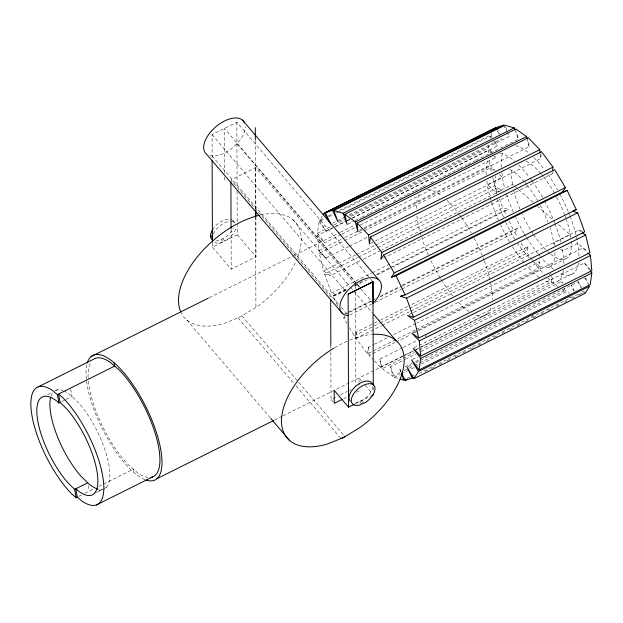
<?xml version="1.0" encoding="UTF-8"?>
<svg xmlns="http://www.w3.org/2000/svg" width="623" height="623" viewBox="0 0 623 623"><rect width="100%" height="100%" fill="white"/><g stroke="black" fill="none" stroke-linecap="round" stroke-linejoin="round"><path stroke-width="0.47" stroke-dasharray="3.12 2.34" d="M341.085 234.575L324.575 242.806L317.45 233.212L319.093 221.648L325.175 218.618M415.237 329.988L367.445 353.809L355.99 338.398L356.932 331.786L379.524 320.526M367.445 353.809L368.38 347.198L373.598 344.605M491.921 152.316L488.634 147.885L489.18 144.03M489.997 138.251L490.27 136.32L339.948 211.259M532.33 260.001L527.175 253.07L528.109 246.459L410.806 304.927M375.482 240.906L540.577 158.616L541.192 154.309M416.102 329.551L538.622 268.482L539.565 261.87L417.044 322.948M383.457 258.054L552.033 174.027L552.274 172.306M332.3 228.213L326.218 231.242L319.685 220.262L322.216 216.274M347.089 323.68L343.709 317.987L344.737 316.352M349.511 327.745L354.339 335.867L356.932 331.786M339.675 210.301L490.869 134.934L491.882 133.338M401.928 288.963L514.886 232.659L517.472 228.571L513.36 229.903L400.394 286.214M552.033 174.027L553.395 171.87M380.412 322.878L525.524 250.539L528.109 246.459M180.647 311.632A73.21 39.677 -40.5 0 0 224.155 323.415L238.048 317.901L255.913 307.583A73.21 39.677 -40.5 0 0 296.073 260.967M215.823 240.93A14.158 7.671 -40.5 0 0 218.603 240.61L224.732 237.869A14.158 7.671 -40.5 0 0 233.376 228.096M222.909 238.866L224.739 241.023L226.562 240.019A14.158 7.671 -40.5 0 0 236.086 226.912M212.124 157.915L212.046 134.607L236.857 122.233L369.789 278.076M355.476 284.532L255.71 167.579L230.899 179.946L330.665 296.906L346.918 288.799M255.882 217.03L256.022 256.793L231.211 269.159L212.435 247.152L223.073 241.849L221.243 239.699M224.739 241.023L237.254 234.785L237.223 226.056M319.685 220.262L324.03 218.097M328.376 215.932L332.721 213.767M328.648 216.89L332.994 214.725M336.475 212.988L339.076 211.688M332.503 223.198L343.803 217.567M349.012 214.966L501.951 138.734M338.78 221.321L343.997 218.72M350.079 215.69L509.092 136.429L508.15 133.836M317.45 233.212L333.095 225.417M333.959 224.989L346.123 218.922M351.341 216.321L488.634 147.885M348.545 246.708L325.954 257.969L318.805 250.563L317.426 235.408L333.936 227.177M334.808 226.741L346.108 221.11M346.972 220.682L351.317 218.509M352.19 218.081L488.611 150.073L491.212 152.767M335.774 226.476L346.201 221.282M347.073 220.846L351.419 218.681M352.283 218.245L497.395 145.914L494.6 141.211M348.039 224.046L354.121 221.009M354.993 220.581L361.075 217.544M361.947 217.116L368.894 213.65M369.766 213.214L376.713 209.749M377.585 209.32L384.539 205.855M385.403 205.419L389.749 203.254M393.23 201.517L398.44 198.924M399.312 198.488L406.258 195.022M407.13 194.594L414.077 191.129M414.949 190.693L421.903 187.227M422.768 186.791L427.113 184.626M430.594 182.897L434.932 180.732M438.413 178.996L451.441 172.501M452.314 172.065L459.268 168.599M460.132 168.171L467.086 164.706M467.959 164.27L474.905 160.804M475.777 160.376L518.352 139.147L516.568 131.788M209.266 297.685L293.581 255.648M294.453 255.22L339.652 232.683M340.524 232.254L355.297 224.887M341.957 234.147L355.858 227.216M360.203 225.051L495.76 157.479L494.662 155.999M318.805 250.563L344.005 238.002M344.877 237.573L363.123 228.477M363.996 228.041L489.99 165.235L489.382 158.608M358.778 231.608L363.123 229.443M363.996 229.015L529.091 146.717L528.522 140.448M359.806 260.967L330.26 275.693L323.578 270.982L319.272 253.257L343.6 241.132M344.472 240.696L363.591 231.172M364.455 230.736L490.457 167.93L494.164 170.546M47.613 394.811L52.519 392.365M55.392 390.956L57.853 389.733M349.417 246.272L367.663 237.176M370.264 243.507L374.61 241.342M323.578 270.982L355.725 254.955M356.597 254.527L374.844 245.431M375.716 244.995L494.755 185.654L501.437 190.365L381.525 250.135M61.763 401.562L65.189 399.857M66.046 399.429L72.042 396.438L70.524 388.106M345.89 290.435L337.199 294.772L331.514 293.098L324.575 274.019L357.594 257.564M358.466 257.128L376.713 248.032M377.577 247.596L495.752 188.691L501.437 190.365M517.697 188.831L512.589 184.361L496.173 192.546L487.264 184.743L502.356 177.212L499.093 174.354M363.279 259.23L380.661 250.571M331.514 293.098L371.487 273.17M372.352 272.742L502.691 207.771L508.376 209.437L392.809 267.049M337.627 305.667L333.079 296.096L346.115 289.602M354.799 285.272L364.362 280.506M376.526 274.439L389.562 267.945M390.426 267.508L504.256 210.769L508.376 209.437M354.573 286.105L367.609 279.61M377.164 274.844L391.937 267.485M343.047 314.802L347.393 312.629M348.257 312.201L371.721 300.504M372.585 300.068L375.194 298.775M380.412 296.174L399.522 286.642M346.295 313.899L348.903 312.606M349.768 312.17L371.495 301.337M380.186 297.007L401.905 286.183M402.777 285.747L517.472 228.571M343.709 317.987L345.446 317.123M349.791 314.958L371.51 304.125M374.984 302.396L401.056 289.399M380.388 320.09L409.934 305.363M354.339 335.867L379.539 323.306M355.99 338.398L381.19 325.837M382.063 325.401L409.864 311.539M410.736 311.111L527.175 253.07M409.256 314.584L412.738 312.855M413.602 312.419L578.705 230.121L584.647 231.873M374.462 344.169L387.498 337.674M393.58 334.637L416.172 323.376M78.973 496.282L81.543 494.997M84.969 493.291L93.575 489M98.769 486.415L133.377 469.166L133.992 472.569M412.691 332.744L583.003 247.845L587.621 251.1M373.862 360.32L369.127 355.421L395.2 342.432M396.064 341.996L410.837 334.637M414.318 332.9L540.312 270.094L539.565 261.87M97.64 491.664L101.923 489.53M94.447 493.276L106.432 487.303M549.019 267.166L565.443 258.981M402.341 356.496L380.614 367.321L379.866 359.097L402.458 347.836M403.33 347.4L417.231 340.47M425.057 336.576L426.794 335.711M549.315 274.634L551.051 273.77M414.069 347.899L584.382 263.007L591.227 270.094M274.33 420.167L282.149 416.265M283.021 415.837L415.152 349.97M416.016 349.542L420.361 347.369M421.234 346.941L487.295 314.008M403.206 356.06L413.633 350.866M414.505 350.43L418.851 348.265M419.723 347.829L551.799 281.993L551.378 277.422M558.831 280.436L573.923 272.913M379.866 359.097L382.195 368.676L402.178 358.716M403.05 358.28L414.35 352.649M419.559 350.048L553.38 283.348L557.974 286.588M399.888 372.78L392.934 376.245L390.605 366.667L404.514 359.736M405.378 359.3L415.806 354.105M421.023 351.504L561.79 281.339L562.437 283.115M333.173 402.076L331.023 399.553L337.012 396.571M340.431 394.865L347.276 391.454M348.132 391.026L350.702 389.741M412.434 359.463L417.644 356.87M400.838 372.056L399.865 369.392L401.601 368.52M405.082 366.791L412.029 363.326M415.51 361.589L418.983 359.86M343.662 398.65L347.081 396.944M356.496 392.249L359.066 390.971L357.446 389.079M407.878 366.651L414.832 363.186M415.705 362.75L578.191 281.752L581.641 287.546M404.234 370.615L413.789 365.849M414.653 365.413L418.999 363.248M419.871 362.82L564.111 290.918L563.69 289.173M390.605 366.667L394.491 377.343L400.573 374.314M401.438 373.878L414.474 367.383M415.346 366.947L417.947 365.646M421.428 363.918L565.668 292.016L569.375 293.106M355.429 403.751L370.778 396.096M407.224 378.332L410.697 376.604M411.569 376.167L414.178 374.867M531.481 316.391L533.218 315.526M568.846 297.771L570.582 296.898M419.006 373.473L576.283 295.068L582.536 293.051M425.283 371.596L427.892 370.296M431.365 368.567L435.711 366.394M439.184 364.665L443.529 362.5M447.003 360.764L451.348 358.599M454.829 356.87L459.174 354.705M462.648 352.968L466.993 350.804M470.466 349.075L474.812 346.91M478.285 345.173L482.63 343.008M486.111 341.272L490.457 339.107M493.93 337.378L498.275 335.213M501.749 333.476L506.094 331.311M509.567 329.583L513.913 327.418M517.394 325.681L521.731 323.516M525.212 321.787L529.558 319.615M533.031 317.886L537.376 315.721M540.85 313.984L543.458 312.691M547.804 310.519L551.277 308.79M556.495 306.189L559.096 304.888M564.313 302.295L566.922 300.995M572.132 298.394L574.741 297.093M578.214 295.364L582.56 293.199M223.073 241.849L220.433 242.76A14.158 7.671 -40.5 0 1 214.102 241.981M333.079 296.096L337.199 294.772M209.803 155.758C221.453 157.51 232.075 149.489 239.24 141.086A24.834 13.457 -40.5 0 0 245.298 126.71M324.575 274.019L330.26 275.693M394.491 377.343L399.117 378.706M578.705 230.121L581.781 232.293M562.577 289.835L564.111 290.918M319.272 253.257L325.954 257.969M382.195 368.676L392.934 376.245M518.422 189.47L533.008 202.241M537.384 206.073L552.694 219.483M558.527 224.591L570.193 234.809L553.777 242.993L555.833 244.792M560.63 248.998L562.686 250.796L577.778 243.274L587.364 252.354M494.46 156.132L495.76 157.479M489.99 165.235L495.184 170.624M540.312 270.094L544.362 274.291M547.742 277.796L551.799 281.993M317.426 235.408L324.575 242.806M374.532 361.021L380.614 367.321M370.42 278.816L372.943 281.767M356.753 283.52L224.451 128.416L224.607 173.241M357.384 284.259L360.538 287.958M236.935 143.602L373.013 303.144M292.935 219.74L349.776 286.378M350.406 287.117L372.515 313.034M212.046 134.607L345.609 291.182M212.116 155.976L338.748 304.429M341.272 307.388L348.202 315.511M233.049 220.713L234.887 222.863A14.158 7.671 -40.5 0 0 230.829 221.313M237.254 234.785L256.022 256.793M361.511 380.957L359.019 378.036L359.035 381.728M365.242 385.333L372.095 393.362M361.41 400.768L363.653 403.4M359.744 401.601L361.986 404.234M242.028 315.916L344.978 436.606M238.048 317.901L293.628 383.052M296.151 386.019L340.999 438.584M186.814 319.973L270.187 417.706M490.27 136.32L491.368 137.8M493.564 140.751L497.395 145.914M584.382 263.007L589.553 269.961M585.044 277.663L588.486 282.305M532.899 260.772L538.622 268.482M319.093 221.648L326.218 231.242M497.286 130.892L499.148 134.031M584.717 277.881L589.638 286.167M490.869 134.934L492.263 137.286M583.611 290.863L585.09 293.347M514.886 232.659L517.791 237.534M521.171 243.227L525.524 250.539M503.703 125.083L506.608 131.188M507.021 132.06L509.092 136.429M578.191 281.752L581.01 287.678M582.622 291.066L583.432 292.763M496.967 128.26L499.872 134.366M574.266 290.84L571.447 284.906L573.635 291.175M504.256 210.769L506.328 215.122M509.225 221.204L513.36 229.903M399.865 369.392L401.072 371.931M514.902 129.654L518.352 139.147M505.642 126.936L506.896 130.386M564.376 288.457L565.668 292.016M495.752 188.691L497.411 193.231M499.389 198.682L502.691 207.771M527.081 138.431L529.091 146.717M561.79 281.339L562.211 283.076M551.682 276.378L553.38 283.348M490.457 167.93L491.36 171.66M492.723 177.259L494.755 185.654M570.707 237.55L568.916 227.987A54.956 19.266 63.5 0 0 566.533 219.942M554.291 245.727L552.5 236.172A54.956 19.266 63.5 0 0 550.117 228.127M512.589 184.361L511.732 179.798A54.956 19.266 63.5 0 1 511.911 168.506M496.492 194.251L495.316 187.982A54.956 19.266 63.5 0 1 495.682 175.779M88.24 485.605L89.245 491.158M579.071 255.96L577.7 242.456A71.505 25.068 63.5 0 0 577.365 240.719M563.971 263.49L562.6 249.987A71.505 25.068 63.5 0 0 562.273 248.242M501.344 167.244L501.071 164.527A71.505 25.068 63.5 0 1 503.088 152.121M501.897 172.68L502.442 178.022A71.505 25.068 63.5 0 0 504.973 188.956M486.252 174.767L485.979 172.049A71.505 25.068 63.5 0 1 487.988 159.644M486.898 181.114L487.35 185.553A71.505 25.068 63.5 0 0 498.236 219.763M540.172 154.138L540.577 158.616M488.611 150.073L488.954 153.865M368.38 347.198L369.127 355.421M373.309 387.101L373.317 389.998M359.035 382.654L359.043 385.427M355.484 285.505L355.499 291.315M355.507 292.28L355.834 386.213M330.829 345.321L330.852 351.138M330.852 352.104L331.023 399.553M255.71 167.579L255.858 209.273M255.337 141L255.57 209.507M255.594 216.29L255.913 307.583M236.857 122.233L237.083 187.25M237.098 191.136L237.215 225.082M231.071 229.404L231.211 269.159M224.623 177.08L224.63 180.911M212.42 243.281L212.435 247.152M145.003 479.648A69.628 24.414 63.5 0 1 102.265 428.733A69.628 24.414 63.5 0 1 87.072 363.77M148.056 477.405A65.874 23.098 63.5 0 1 137.901 473.036L128.852 465.288A65.874 23.098 63.5 0 1 88.17 378.402M88.123 377.421A65.874 23.098 63.5 0 1 90.763 362.454M104.384 488.837A54.972 19.274 63.5 0 1 97.749 489.039M50.899 396.469A54.972 19.274 63.5 0 1 52.838 392.545M55.385 390.426A54.972 19.274 63.5 0 1 62.931 390.528M63.865 390.901A54.972 19.274 63.5 0 1 70.967 395.395L78.677 402.91A54.972 19.274 63.5 0 1 105.902 452.687A54.972 19.274 63.5 0 1 105.123 488.416M260.375 215.06A73.21 39.677 -40.5 0 1 296.447 260.11M213.276 234.147A14.158 7.671 -40.5 0 1 229.949 221.336M372.749 386.657A14.158 7.671 -40.5 0 1 363.232 399.771L357.104 402.505A14.158 7.671 -40.5 0 1 354.323 402.824M334.652 347.689A73.21 39.677 -40.5 0 1 348.888 340.431M349.776 340.057A73.21 39.677 -40.5 0 1 372.492 334.38M491.056 307.614A69.628 24.414 63.5 0 1 474.391 314.599M469.01 311.539A69.628 24.414 63.5 0 1 457.126 300.909M452.742 295.832A69.628 24.414 63.5 0 1 442.657 281.83M442.159 281.051A69.628 24.414 63.5 0 1 440.679 278.676M440.188 277.866A69.628 24.414 63.5 0 1 430.711 260.227M428.336 255.009A69.628 24.414 63.5 0 1 421.802 237.784M420.953 235.035A69.628 24.414 63.5 0 1 416.803 215.659M416.359 208.464A69.628 24.414 63.5 0 1 420.206 193.169M427.37 189.719A69.628 24.414 63.5 0 1 441.987 196.12M446.917 200.365A69.628 24.414 63.5 0 1 458.84 213.853M459.424 214.624A69.628 24.414 63.5 0 1 461.16 216.999M461.736 217.809A69.628 24.414 63.5 0 1 471.346 233.002M474.08 237.994A69.628 24.414 63.5 0 1 484.016 260.025M484.367 260.944A69.628 24.414 63.5 0 1 490.293 280.926M490.472 281.798A69.628 24.414 63.5 0 1 492.271 299.577M554.945 252.533A54.956 19.266 63.5 0 1 534.184 262.228M529.324 257.844A54.956 19.266 63.5 0 1 517.643 243.391M514.956 239.263A54.956 19.266 63.5 0 1 505.853 222.458M503.532 217.217A54.956 19.266 63.5 0 1 497.45 199.368M509.606 169.347A54.956 19.266 63.5 0 1 524.231 181.573M524.839 182.282A54.956 19.266 63.5 0 1 526.653 184.47M527.253 185.226A54.956 19.266 63.5 0 1 537.47 200.372M540.266 205.38A54.956 19.266 63.5 0 1 547.827 221.804M571.236 241.42A54.956 19.266 63.5 0 1 550.607 254.044M549.922 253.491A54.956 19.266 63.5 0 1 547.835 251.669M545.74 249.659A54.956 19.266 63.5 0 1 533.514 234.396M532.976 233.578A54.956 19.266 63.5 0 1 531.372 231.078M530.329 229.396A54.956 19.266 63.5 0 1 522.269 214.273M519.956 209.032A54.956 19.266 63.5 0 1 513.874 191.183M526.022 161.162A54.956 19.266 63.5 0 1 540.647 173.389M541.255 174.097A54.956 19.266 63.5 0 1 543.069 176.286M543.677 177.041A54.956 19.266 63.5 0 1 556.23 196.346M556.682 197.195A54.956 19.266 63.5 0 1 564.578 214.483M565.24 216.259A54.956 19.266 63.5 0 1 566.221 219.023M563.457 270.514A71.505 25.068 63.5 0 1 544.611 280.599M539.253 277.352A71.505 25.068 63.5 0 1 526.49 265.476M524.013 262.579A71.505 25.068 63.5 0 1 512.472 246.591M509.45 241.662A71.505 25.068 63.5 0 1 500.549 224.856M499.778 153.024A71.505 25.068 63.5 0 1 514.723 161.357M518.71 165.025A71.505 25.068 63.5 0 1 529.34 177.228M529.908 177.976A71.505 25.068 63.5 0 1 531.598 180.265M532.159 181.044A71.505 25.068 63.5 0 1 543.871 199.804M544.338 200.661A71.505 25.068 63.5 0 1 553.185 219.234M553.551 220.129A71.505 25.068 63.5 0 1 554.626 222.808M554.968 223.704A71.505 25.068 63.5 0 1 560.825 241.88M578.557 262.992A71.505 25.068 63.5 0 1 559.711 273.069M553.551 269.245A71.505 25.068 63.5 0 1 540.904 257.182M540.234 256.396A71.505 25.068 63.5 0 1 538.545 254.371M537.976 253.67A71.505 25.068 63.5 0 1 526.552 237.449M526.046 236.623A71.505 25.068 63.5 0 1 524.55 234.139M524.052 233.298A71.505 25.068 63.5 0 1 515.649 217.326M513.336 212.233A71.505 25.068 63.5 0 1 506.374 193.722M515.751 145.681A71.505 25.068 63.5 0 1 529.013 153.149M533.802 157.502A71.505 25.068 63.5 0 1 544.432 169.705M547.812 174.308A71.505 25.068 63.5 0 1 557.546 189.727M559.867 193.948A71.505 25.068 63.5 0 1 568.277 211.711M568.643 212.607A71.505 25.068 63.5 0 1 569.718 215.285M570.068 216.181A71.505 25.068 63.5 0 1 577.186 239.839M231.974 219.88A14.158 7.671 -40.5 0 1 234.271 223.953M212.536 229.864A14.158 7.671 -40.5 0 1 231.328 219.576"/><path stroke-width="0.93" d="M552.515 170.585L553.006 167.143L541.558 151.724L370.374 237.052L369.4 243.943L368.582 234.988L357.096 223.096L528.281 137.761L539.767 149.66L540.086 153.242M370.374 237.052L381.829 252.471L380.848 259.355L383.581 255.048L554.758 169.721L565.396 187.601L562.67 191.915L391.485 277.243L394.219 272.929L565.396 187.601M590.129 270.74L591.85 273.053L590.207 284.618L419.03 369.953L420.673 358.389L413.205 348.335L420.665 356.068L591.85 270.74L590.472 255.578L587.98 253M323.228 214.678L324.233 213.082L495.417 127.754M413.906 378.675L418.461 371.495L589.638 286.167L585.09 293.347L413.906 378.675L407.014 367.079L412.247 378.091L413.984 377.226M373.013 303.144L375.404 300.722A24.834 13.457 -40.5 0 0 375.326 278.053A24.834 13.457 -40.5 0 0 345.89 292.724A24.834 13.457 -40.5 0 0 345.967 315.394L348.202 315.511M325.37 212.716L496.554 127.388L503.703 125.083L332.518 210.41L325.37 212.716L330.766 224.062L324.233 213.082M332.518 210.41L337.915 221.757L333.835 210.535L505.019 125.207L514.271 127.933L514.902 129.654M333.835 210.535L343.094 213.261L514.271 127.933M343.094 213.261L347.175 224.475L344.714 214.351L515.891 129.023L526.63 136.593L527.081 138.431M344.714 214.351L355.453 221.92L526.63 136.593M91.044 356.613L208.394 298.113M38.198 386.86L95.412 358.334A65.874 23.098 63.5 0 1 110.123 362.236L119.172 369.984A65.874 23.098 63.5 0 1 155.703 435.002A65.874 23.098 63.5 0 1 150.906 477.374M368.582 234.988L539.767 149.66M77.26 497.131L75.749 488.798L76.816 489.842A54.972 19.274 63.5 0 0 97.445 474.368A54.972 19.274 63.5 0 0 66.692 408.883L60.057 402.411L58.539 394.079L63.063 397.949A65.874 23.098 63.5 0 1 102.569 475.287A65.874 23.098 63.5 0 1 81.784 501.009L77.26 497.131L76.154 497.684L71.629 493.813A65.874 23.098 63.5 0 1 32.123 416.476A65.874 23.098 63.5 0 1 52.908 390.753L57.433 394.632L114.648 366.106L114.032 362.703M76.154 497.684L74.635 489.351L68 482.887A54.972 19.274 63.5 0 1 37.248 417.394A54.972 19.274 63.5 0 1 57.877 401.928L58.944 402.964L60.057 402.411M381.829 252.471L553.006 167.143M354.565 404.179L348.522 407.193L348.125 294.142L372.943 281.767L373.099 303.237M373.021 281.869L348.125 294.142M391.485 277.243L396.01 275.779L567.187 190.451L576.283 209.585L405.106 294.913L400.581 296.377L406.523 298.121L577.708 212.793L584.647 231.873L413.462 317.2L407.52 315.448L414.443 320.331L418.749 338.055L589.926 252.728L585.628 235.003L582.552 232.831M400.581 296.377L402.318 295.504M74.635 489.351L87.734 482.825M414.443 320.331L585.628 235.003M420.665 356.068L419.287 340.906L590.472 255.578M96.495 504.91L152.604 476.938M156.98 478.666L273.458 420.603M420.673 358.389L591.85 273.053M341.949 399.499L334.247 403.338L334.201 390.403L348.522 407.193M371.635 395.667L373.341 394.818M400.044 378.979L403.751 380.069L405.487 379.197M401.477 372.78L405.098 380.396L407.707 379.103M340.999 438.584L344.978 436.606M562.67 191.915L567.187 190.451M573.573 210.457L576.283 209.585M405.098 380.396L412.247 378.091M572.615 211.298L577.708 212.793M418.749 338.055L411.826 333.173L419.287 340.906M242.479 120.091L378.644 279.719M373.777 314.514L395.878 340.423M342.65 313.719L206.478 154.091A24.834 13.457 -40.5 0 1 216.461 126.251A24.834 13.457 -40.5 0 1 244.574 122.918M210.566 235.33L212.404 237.48M270.818 418.446L289.765 440.656M419.03 369.953L411.562 359.899L418.461 371.495M383.581 255.048L394.219 272.929M396.01 275.779L405.106 294.913M406.523 298.121L413.462 317.2M401.485 373.839L403.751 380.069M355.453 221.92L357.914 232.044L357.096 223.096M57.433 394.632L58.944 402.964M372.943 281.767L373.302 385.17M330.673 299.811L330.829 345.321M255.866 211.213L255.882 216.064M255.29 127.606L255.329 140.043M255.578 210.473L255.594 216.29M230.899 181.885L231.063 228.431M212.131 160.827L212.42 242.316M87.29 362.999A69.628 24.414 63.5 0 1 145.665 406.367A69.628 24.414 63.5 0 1 145.914 479.983M97.749 489.039A54.972 19.274 63.5 0 1 88.801 483.869L81.091 476.361A54.972 19.274 63.5 0 1 50.634 397.435M180.647 311.632A73.21 39.677 -40.5 0 1 197.803 256.279A73.21 39.677 -40.5 0 1 259.425 215.278M212.607 239.762A14.158 7.671 -40.5 0 1 212.716 235.743M350.266 401.274A14.158 7.671 -40.5 0 1 357.088 385.17A14.158 7.671 -40.5 0 1 372.546 384.375M373.364 334.325A73.21 39.677 -40.5 0 1 403.681 366.386A73.21 39.677 -40.5 0 1 358.864 428.266L342.985 437.798L327.098 444.106A73.21 39.677 -40.5 0 1 281.557 418.298A73.21 39.677 -40.5 0 1 333.85 348.171M212.848 240.213A14.158 7.671 -40.5 0 1 212.536 229.864M365.483 402.403L359.346 405.137A14.158 7.671 -40.5 0 1 353.903 393.448A14.158 7.671 -40.5 0 1 373.302 384.788A14.158 7.671 -40.5 0 1 365.483 402.403"/></g></svg>
